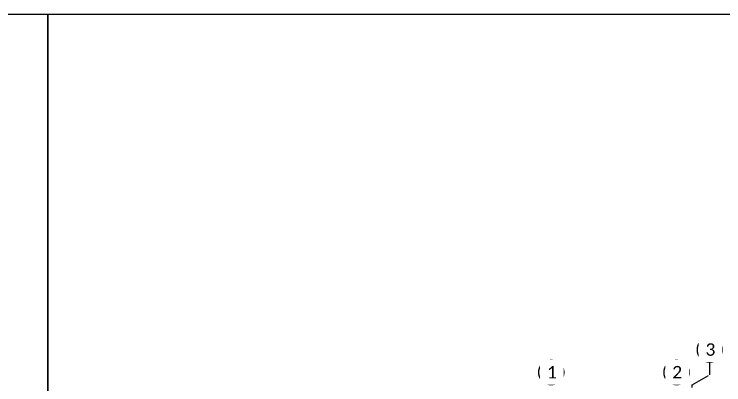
# Model space of a CAD drawing. Header units: millimetres. Extents: x -10000 to 124200, y -12045 to 23620.
# Drawn here: x 89977 to 104230, y 16170 to 23620 of the extents above; entities that cross this region are included whole.
import ezdxf

# ---------------------------------------------------------------- set-up
doc = ezdxf.new("R2010")
doc.units = ezdxf.units.MM
doc.header["$LTSCALE"] = 150
doc.linetypes.add('1625E_Grid$0$DASHDOTX2', pattern=[50.8, 25.4, -12.7, 0, -12.7])
doc.linetypes.add('HIDDENX2', pattern=[19.05, 12.7, -6.35])
doc.layers.add('1625E_Grid$0$ad-Grid', color=8, linetype='1625E_Grid$0$DASHDOTX2')
doc.layers.add('1625E_Grid$0$ad-Text main', color=7, linetype='Continuous')
doc.layers.add('ad-Framing', color=4, linetype='Continuous', lineweight=35)
doc.styles.add('1625E_Grid$0$Standard', font='arial.ttf')

# ---------------------------------------------------------------- blocks, each defined once
blk = doc.blocks.new('1625E_Grid')
at = {"layer": '1625E_Grid$0$ad-Grid', "color": 7, "linetype": 'ByBlock'}
for centre in [(3298.6, 16873.6), (115, 16420), (2630, 16420)]:
    blk.add_circle(centre, 250, dxfattribs=at)
at = {"layer": '1625E_Grid$0$ad-Text main', "char_height": 250, "width": 227.385, "attachment_point": 5, "style": '1625E_Grid$0$Standard', "bg_fill": 2}
for s, insert in [('{\\fCalibri|b0|i0|c0|p34;1}', (128.5, 16424)), ('{\\fCalibri|b0|i0|c0|p34;2}', (2643.5, 16424))]:
    blk.add_mtext(s, dxfattribs=dict(at, insert=insert))
at = {"layer": '1625E_Grid$0$ad-Grid', "ltscale": 0.1}
blk.add_lwpolyline([(3298.6, -4913.6), (3298.6, -4663.6), (2945, -4460), (2945, 16170), (3298.6, 16373.6), (3298.6, 16623.6)], dxfattribs=at)
at = {"layer": '1625E_Grid$0$ad-Text main', "insert": (3312, 16877.6), "char_height": 250, "width": 227.385, "attachment_point": 5, "style": '1625E_Grid$0$Standard', "bg_fill": 2}
blk.add_mtext('{\\fCalibri|b0|i0|c0|p34;3}', dxfattribs=at)

msp = doc.modelspace()

# ---------------------------------------------------------------- linework, layer by layer
msp.add_lwpolyline([(57100, 23620), (90650, 23620), (90650, -12045), (57100, -12045)], close=True)

# ---------------------------------------------------------------- block references
at = {"layer": 'ad-Framing', "linetype": 'HIDDENX2', "ltscale": 0.09}
msp.add_blockref('1625E_Grid', (100650, 0), dxfattribs=at)

# ---------------------------------------------------------------- next in the draw order: linework, layer by layer
msp.add_lwpolyline([(90650, 23620), (124200, 23620), (124200, -12045), (90650, -12045)], close=True)

doc.saveas('drawing.dxf')
